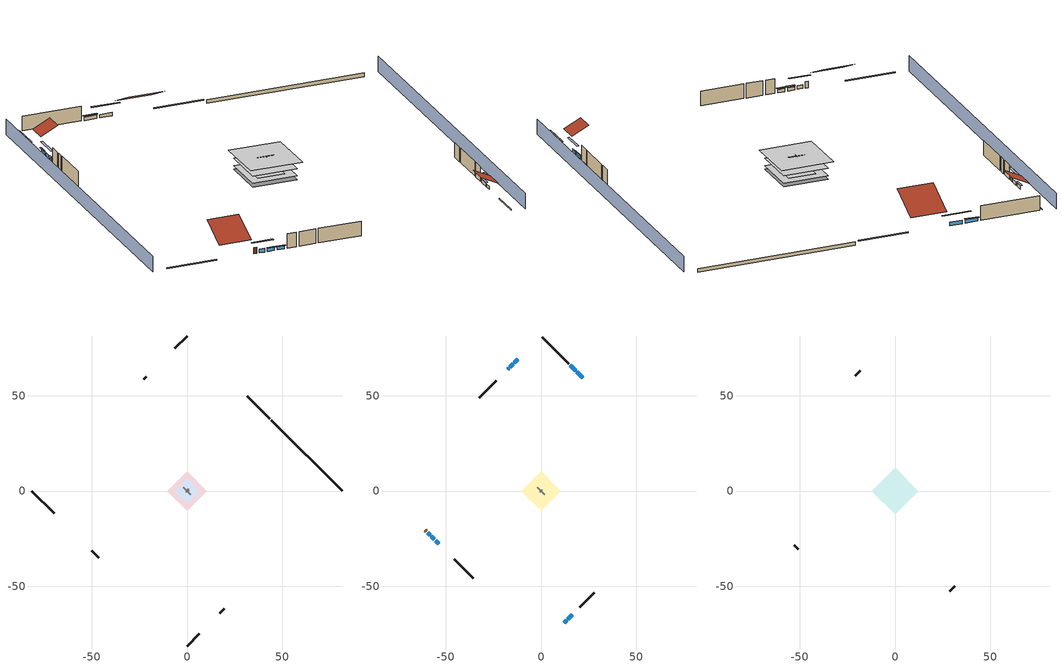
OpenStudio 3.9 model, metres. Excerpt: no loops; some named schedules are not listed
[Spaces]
garage 1
 floor foundation (Slab1 construction): -6.34,0 0,6.34 6.34,0 0,-6.34 z0
 wall outside (Wall1 construction): 17.07,-64.24 19.65,-61.65 z0.3:5.18
 wall outside (Wall2 construction): -50.07,-31.24 -46.19,-35.12 z0.3:5.18
 wall outside (Wall12 construction): -21.48,59.82 -22.78,58.53 z0.3:5.18
 wall to conditioned space 1 (Wall5 construction Reversed): 1.94,-1.94 -1.94,1.94 z0.3:5.18
 wall to conditioned space 1 (Wall6 construction Reversed): 0.65,0.65 -0.65,-0.65 z0.3:5.18
crawlspace - vented 1
 floor foundation (Slab2 construction): -10.47,0 0,10.47 10.47,0 0,-10.47 z-0.91
 wall outside (RimJoist1 construction): 43.45,37.86 31.66,49.65 z0.3:0.61
 wall outside (RimJoist2 construction): 0,-81.31 6.55,-74.76 z0.3:0.61
 wall outside (RimJoist3 construction): -81.31,0 -69.52,-11.79 z0.3:0.61
 wall outside (RimJoist4 construction): 0,81.31 -6.55,74.76 z0.3:0.61
 wall foundation (FoundationWall1 construction): 81.31,0 44.11,37.2 z-0.91:0.3
central ac and furnace airloop ret air space
 floor adiabatic (AdiabaticConst): 0,0 0,1 1,1 1,0 z0
 wall adiabatic (AdiabaticConst): 0,1 0,0 1,0 1,1 0,1 z0:1
 ceiling adiabatic (AdiabaticConst): 1,0 1,1 0,1 0,0 z1
conditioned space 1
 floor to crawlspace - vented 1 (Floor1 construction): -10.47,0 0,10.47 10.47,0 0,-10.47 z0.3
 floor to garage 1 (Floor2 construction): -6.34,0 0,6.34 6.34,0 0,-6.34 z0.3
 floor adiabatic (AdiabaticFloorConstruction): -10.47,0 0,10.47 10.47,0 0,-10.47 z2.74
 wall outside (Wall3 construction): 14.56,66.74 0.66,80.65 z0.3:5.18
 wall outside (Wall4 construction): 20.31,-61 28.04,-53.27 z0.3:5.18
 wall outside (Wall7 construction): -45.53,-35.78 -35.42,-45.88 z0.3:5.18
 wall outside (Wall8 construction): -23.43,57.87 -32.34,48.97 z0.3:5.18
 wall outside (AdiabaticWallConstruction): 21.83,59.48 18.85,62.45 / 18.2,63.11 15.22,66.09 z0.3:1.43; 12.3,-69.01 13.48,-67.83 / -14.65,66.65 -16.35,64.95 / -12.3,69.01 -14,67.31 z0.3:1.4; 14.13,-67.18 16.41,-64.9 / -57.52,-23.79 -55.87,-25.44 z0.3:1.37; -59.44,-21.87 -58.18,-23.13 z0.3:1.52; -55.21,-26.09 -53.56,-27.74 / -17.01,64.3 -17.56,63.75 z0.3:1.34
 wall outside (AdiabaticWallConstruction 1): -60.74,-20.57 -60.09,-21.21 z0.3:2.34
 window (WindowConstruction): 21.83,59.48 18.85,62.45 z0.3:1.43
 window (WindowConstruction 1): 18.2,63.11 15.22,66.09 z0.3:1.43
 window (WindowConstruction 2): 12.3,-69.01 13.48,-67.83 z0.3:1.4
 window (WindowConstruction 3): 14.13,-67.17 16.41,-64.9 z0.3:1.37
 window (WindowConstruction 4): -59.44,-21.87 -58.18,-23.13 z0.3:1.52
 window (WindowConstruction 5): -57.52,-23.79 -55.87,-25.44 z0.3:1.37
 window (WindowConstruction 6): -55.21,-26.1 -53.56,-27.74 z0.3:1.34
 window (WindowConstruction 7): -14.65,66.65 -16.35,64.95 z0.3:1.4
 window (WindowConstruction 8): -17.01,64.3 -17.56,63.75 z0.3:1.34
 window (WindowConstruction 9): -12.3,69.01 -14,67.31 z0.3:1.4
 door (Door): -60.74,-20.57 -60.09,-21.21 z0.3:2.34
 ceiling adiabatic (AdiabaticFloorConstruction): 0,-10.47 10.47,0 0,10.47 -10.47,0 z2.74
attic - vented 1
 floor to conditioned space 1 (Floor3 construction Reversed): -12.24,0 0,12.24 12.24,0 0,-12.24 z5.18
 wall outside (Wall9 construction): 28.69,-52.61 31.31,-50 z0.3:5.18
 wall outside (Wall10 construction): -18.21,63.09 -20.83,60.48 z0.3:5.18
 wall outside (Wall11 construction): -52.91,-28.4 -50.72,-30.58 z0.3:5.18
 roof outside (Roof1 construction): 22.49,58.82,5.18 14.87,51.2,10.57 23.39,42.69,10.57 31,50.3,5.18
 roof outside (Roof2 construction): 11.64,-69.67,5.18 7.68,-65.71,7.98 3.25,-70.14,7.98 7.21,-74.1,5.18
 roof outside (Roof3 construction): -11.64,69.67,5.18 -7.68,65.71,7.98 -3.25,70.14,7.98 -7.21,74.1,5.18
 roof outside (Roof4 construction): -61.4,-19.91,5.18 -54.72,-13.23,9.9 -62.19,-5.77,9.9 -68.86,-12.45,5.18
shading: -3.23,84.54 -84.54,3.23 / 3.23,-84.54 84.54,-3.23 z0:5.18; 16.91,64.39 23.77,57.54 24.2,57.97 17.35,64.82 z4.18; 15.01,66.3 18.41,62.89 18.84,63.33 15.44,66.73 z1.74; 15.42,-65.89 10.36,-70.95 10.79,-71.38 15.85,-66.32 z4.15; 16.63,-64.68 13.92,-67.39 14.35,-67.82 17.06,-65.11 z1.68; -56.24,-25.07 -61.38,-19.93 -61.81,-20.36 -56.67,-25.5 z4.27; -55.65,-25.65 -57.73,-23.57 -58.17,-24 -56.08,-26.09 z1.68; -53.35,-27.96 -55.43,-25.88 -55.86,-26.31 -53.78,-28.39 z1.65; -18.29,63.01 -12.71,68.59 -13.14,69.02 -18.72,63.45 z4.15; -17.77,63.54 -16.8,64.51 -17.23,64.94 -18.2,63.97 z1.65; -14.21,67.1 -12.08,69.23 -12.51,69.66 -14.64,67.53 z1.71
[Site]
Portland Intl Arpt_OR: Latitude {deg}=45.59; Longitude {deg}=-122.6; Time Zone {hr}=-8; Elevation {m}=33; Terrain=Suburbs; Keep Site Location Information=Yes
[Site:GroundTemperature:Shallow]
10.2558, 8.96328, 8.85977, 9.47314, 11.9355, 14.3863, 16.5111, 17.8571, 17.9714, 16.8767, 14.8061, 12.4304
[Site:WaterMainsTemperature]
Calculation Method=Schedule; Temperature Schedule=mains temperature schedule
[Building]
Building 1
[Material] Roughness=Rough
Name | Thickness {m} | Conductivity {W/m-K} | Density {kg/m3} | Specific Heat {J/kg-K} | Thermal Absorptance | Solar Absorptance | Visible Absorptance
slate or tile shingles | 0.01905 | 0.840978 | 1899.972 | 799.717 | 0.9 | 0.75 | 0.75
roof rigid ins | 0.00329814 | 0.029427 | 32.04 | 1214.23 | 0.9 | 0.7 | 0.7
osb sheathing 0.5 in. | 0.0127 | 0.115458 | 512.64 | 1214.23 | 0.9 | 0.6 | 0.6
composite shingle siding | 0.00635 | 0.162714 | 1121.4 | 1465.45 | 0.9 | 0.7 | 0.7
osb sheathing 0.5 in. 1 | 0.0127 | 0.115458 | 512.64 | 1214.23 | 0.9 | 0.7 | 0.7
wall stud and cavity | 0.1397 | 0.348479 | 139.0536 | 1170.24 | 0.9 | 0.6 | 0.6
wall rigid ins; floor rigid ins | 0.051816 | 0.029427 | 32.04 | 1214.23 | 0.9 | 0.7 | 0.7
wall stud and cavity 1 | 0.1397 | 0.207325 | 139.0536 | 1170.24 | 0.9 | 0.7 | 0.7
gypsum board | 0.0127 | 0.160291 | 801 | 837.4 | 0.9 | 0.6 | 0.6
wall rigid ins 1; wall rigid ins 2 | 0.051816 | 0.029427 | 32.04 | 1214.23
wall stud and cavity 2 | 0.1397 | 0.222524 | 139.0536 | 1170.24 | 0.9 | 0.7 | 0.7
rim joist stud and cavity | 0.0508 | 0.144151 | 50.32683 | 1063.81 | 0.9 | 0.6 | 0.6
floor stud and cavity | 0.1397 | 0.0972396 | 92.3553 | 1139.71 | 0.9 | 0.7 | 0.7
osb sheathing 0.75 in. | 0.01905 | 0.115458 | 512.64 | 1214.23 | 0.9 | 0.7 | 0.7
floor covering | 0.0127 | 0.0433444 | 54.468 | 1339.84 | 0.9 | 0.6 | 0.6
ceiling loosefill ins | 0.254 | 0.0480833 | 16.02 | 1046.75 | 0.9 | 0.7 | 0.7
ceiling stud and cavity | 0.1397 | 0.104117 | 65.682 | 1177.47 | 0.9 | 0.7 | 0.7
concrete 4.0 in. | 0.1016 | 1.803125 | 2242.8 | 837.4 | 0.9 | 0.7 | 0.7
concrete 8.0 in. | 0.2032 | 1.803125 | 2242.8 | 837.4 | 0.9 | 0.7 | 0.7
soil 0.5 in. | 0.0127 | 1.3848 | 1842.3 | 418.7 | 0.9 | 0.7 | 0.7
wood siding; wood siding 1 | 0.0254 | 0.102417 | 544.68 | 1172.36
wall rigid ins 3; floor rigid ins 1 | 0.512978 | 0.029427 | 32.04 | 1214.23 | 0.9 | 0.7 | 0.7
wall stud and cavity 3 | 0.0889 | 0.380278 | 52.3479 | 1209.89 | 0.9 | 0.7 | 0.7
door material | 0.04445 | 0.0612267 | 512.64 | 1214.23 | 0.9 | 0.7 | 0.7
floor stud and cavity 1 | 0.1397 | 1.75129 | 37.0049 | 1207.88 | 0.9 | 0.7 | 0.7
wall stud and cavity 4 | 0.0889 | 0.391764 | 83.0341 | 1211.67 | 0.9 | 0.7 | 0.7
furniture material conditioned space 1; furniture material garage 1 | 0.1524 | 0.115458 | 640.8 | 1214.23 | 0.9 | 0.6 | 0.6
[Construction]
Roof1 construction; Roof2 construction; Roof3 construction; Roof4 construction: slate or tile shingles, roof rigid ins, osb sheathing 0.5 in.
Wall1 construction; Wall2 construction; Wall9 construction; Wall10 construction; Wall11 construction; Wall12 construction: composite shingle siding, osb sheathing 0.5 in. 1, wall stud and cavity
Wall3 construction; Wall4 construction: composite shingle siding, wall rigid ins, osb sheathing 0.5 in. 1, wall stud and cavity 1, gypsum board
Wall5 construction Reversed: gypsum board, wall stud and cavity 2, osb sheathing 0.5 in. 1, wall rigid ins 1
Wall6 construction Reversed: gypsum board, wall stud and cavity 2, osb sheathing 0.5 in. 1, wall rigid ins 2
Wall7 construction; Wall8 construction: composite shingle siding, wall rigid ins 1, osb sheathing 0.5 in. 1, wall stud and cavity 1, gypsum board
RimJoist1 construction; RimJoist2 construction; RimJoist3 construction; RimJoist4 construction: composite shingle siding, rim joist stud and cavity
Floor1 construction; Floor2 construction: floor stud and cavity, floor rigid ins, osb sheathing 0.75 in., floor covering
Floor3 construction Reversed: gypsum board, ceiling stud and cavity, ceiling loosefill ins
Slab1 construction: concrete 4.0 in.
FoundationWall1 construction: concrete 8.0 in.
Slab2 construction: soil 0.5 in.
WindowConstruction; WindowConstruction 1; WindowConstruction 2; WindowConstruction 3; WindowConstruction 4; WindowConstruction 5; WindowConstruction 6; WindowConstruction 7; WindowConstruction 8; WindowConstruction 9: WindowMaterial
AdiabaticWallConstruction: wood siding, wall rigid ins 3, wall stud and cavity 3, gypsum board
Door: door material
AdiabaticWallConstruction 1: wood siding 1, wall rigid ins 3, wall stud and cavity 3, gypsum board
AdiabaticFloorConstruction: floor stud and cavity 1, floor rigid ins 1, osb sheathing 0.75 in., floor covering
PartitionWallConstruction: gypsum board, wall stud and cavity 4, gypsum board
furniture construction conditioned space 1: furniture material conditioned space 1
furniture construction garage 1: furniture material garage 1
AdiabaticConst: Adiabatic
[WindowMaterial:SimpleGlazingSystem]
WindowMaterial: U-Factor {W/m2-K}=2.15764; Solar Heat Gain Coefficient=0.44
[Material:NoMass]
Adiabatic: Roughness=Rough; Thermal Resistance {m2-K/W}=176.1
[ThermalZone] Multiplier=1; Use Ideal Air Loads=No
Name | Volume {m3} | Thermostat
conditioned space | 1265.65 | conditioned space temperature setpoint
attic - vented | 386.638
garage | 195.726
crawlspace - vented | 267.481
central ac and furnace airloop ret air zone | 1
[Sizing:Zone] Zone Cooling Design Supply Air Temperature Input Method=SupplyAirTemperature; Zone Cooling Design Supply Air Temperature {C}=14; Zone Cooling Design Supply Air Temperature Difference {deltaC}=11.11; Zone Heating Design Supply Air Temperature Input Method=SupplyAirTemperature; Zone Heating Design Supply Air Temperature {C}=40; Zone Heating Design Supply Air Temperature Difference {deltaC}=11.11; Zone Cooling Design Supply Air Humidity Ratio {kg-H2O/kg-air}=0.0085; Zone Heating Design Supply Air Humidity Ratio {kg-H2O/kg-air}=0.008; Cooling Design Air Flow Method=DesignDay; Heating Design Air Flow Method=DesignDay; Account for Dedicated Outdoor Air System=No; Dedicated Outdoor Air System Control Strategy=NeutralSupplyAir; Dedicated Outdoor Air Low Setpoint Temperature for Design {C}=autosize; Dedicated Outdoor Air High Setpoint Temperature for Design {C}=autosize; Zone Load Sizing Method=Sensible Load Only No Latent Load; Zone Latent Cooling Design Supply Air Humidity Ratio Input Method=HumidityRatioDifference; Zone Cooling Design Supply Air Humidity Ratio Difference {kgWater/kgDryAir}=0.005; Zone Latent Heating Design Supply Air Humidity Ratio Input Method=HumidityRatioDifference; Zone Humidification Design Supply Air Humidity Ratio Difference {kgWater/kgDryAir}=0.005; Sizing Option=Coincident
attic - vented; garage; crawlspace - vented; central ac and furnace airloop ret air zone
[Space]
Name | Thermal Zone | Volume {m3}
conditioned space 1 | conditioned space | 1265.65
attic - vented 1 | attic - vented | 386.638
garage 1 | garage | 195.726
crawlspace - vented 1 | crawlspace - vented | 267.481
central ac and furnace airloop ret air space | central ac and furnace airloop ret air zone
[ThermostatSetpoint:DualSetpoint]
conditioned space temperature setpoint: Heating Setpoint Temperature Schedule=heating setpoint; Cooling Setpoint Temperature Schedule=cooling setpoint; Temperature Difference Between Cutout And Setpoint {deltaC}=0
[Foundation:Kiva] Wall Depth Below Slab {m}=0.2032
Name | Initial Indoor Air Temperature {C} | Wall Height Above Grade {m}
Foundation Kiva 1 | 13.4258 | 0.1016
Foundation Kiva 2 | 7.86103 | 0.3048
[Foundation:Kiva:Settings]
Soil Conductivity {W/m-K}=1.3848; Soil Density {kg/m3}=1842.3; Soil Specific Heat {J/kg-K}=418.7; Ground Solar Absorptivity=0.9; Ground Thermal Absorptivity=0.9; Ground Surface Roughness {m}=0.03; Far-Field Width {m}=40; Deep-Ground Boundary Condition=ZeroFlux; Deep-Ground Depth {m}=40; Minimum Cell Dimension {m}=0.2; Maximum Cell Growth Coefficient=3; Simulation Timestep=Timestep
[SurfaceProperty:ExposedFoundationPerimeter] Exposed Perimeter Calculation Method=TotalExposedPerimeter
Name | Total Exposed Perimeter {m}
Slab1 | 21.9456
Slab2 | 52.60848
[SurfaceProperty:IncidentSolarMultiplier] Incident Solar Multiplier=1; Incident Solar Multiplier Schedule=trans schedule winter=0.85 summer=0.7
Window1; Window2; Window3; Window4; Window5; Window6; Window7; Window8; Window9; Window10
[InternalMass:Definition] Design Level Calculation Method=SurfaceArea
Name | Construction | Surface Area {m2}
partition wall mass | PartitionWallConstruction | 519.049
furniture mass conditioned space 1 | furniture construction conditioned space 1 | 207.62
furniture mass garage 1 | furniture construction garage 1 | 8.02682
[InternalMass] Multiplier=1
Name | Internal Mass Definition | Space or SpaceType
partition wall mass | partition wall mass | conditioned space 1
furniture mass conditioned space 1 | furniture mass conditioned space 1 | conditioned space 1
furniture mass garage 1 | furniture mass garage 1 | garage 1
[Fan:SystemModel]
central ac and furnace supply fan: Availability Schedule=Always On Discrete; Design Maximum Air Flow Rate {m3/s}=0.50404; Speed Control Method=Discrete; Electric Power Minimum Flow Rate Fraction=0.2; Design Pressure Rise {Pa}=500; Motor Efficiency=1; Motor In Air Stream Fraction=1; Design Electric Power Consumption {W}=autosize; Design Power Sizing Method=PowerPerFlow; Electric Power Per Unit Flow Rate {W/(m3/s)}=1059.44; Electric Power Per Unit Flow Rate Per Unit Pressure {W-s/m3-Pa}=1.66667; Fan Total Efficiency=0.7; Motor Loss Radiative Fraction=0; Speed Flow Fraction 1=0.8736; Speed Electric Power Fraction 1=0.6667; Speed Flow Fraction 2=1; Speed Electric Power Fraction 2=1
[EnergyManagementSystem:Sensor]
Name | Output Variable or Output Meter Index Key | Output Variable or Output Meter
central_ac_and_furnace_supply_fan_s; central_ac_and_furnace_supply_fan_s_1 | central ac and furnace supply fan | Fan Electricity Energy
water_heater_amb_temp; fridge_tin_s_1 | garage | Zone Mean Air Temperature
water_heater_amb_rh | garage | Zone Air Relative Humidity
water_heater_T_set | water heater setpoint | Schedule Value
out_pb_s |  | Site Outdoor Air Barometric Pressure
out_wt_s |  | Site Outdoor Air Humidity Ratio
site_vw_s |  | Site Wind Speed
cool_season | cooling season schedule | Schedule Value
central_ac_and_furnace_airloop_Fan_RTF_s | central ac and furnace supply fan | Fan Runtime Fraction Speed 1
central_ac_and_furnace_airloop_Fan_RTF_s_1 | central ac and furnace supply fan | Fan Runtime Fraction Speed 2
central_ac_and_furnace_airloop_AH_MFR_s | Node 7 | System Node Mass Flow Rate
central_ac_and_furnace_airloop_AH_VFR_s | Node 7 | System Node Current Density Volume Flow Rate
central_ac_and_furnace_airloop_AH_Tout_s | Node 7 | System Node Temperature
central_ac_and_furnace_airloop_AH_Wout_s | Node 7 | System Node Humidity Ratio
central_ac_and_furnace_airloop_RA_T_s | Node 10 | System Node Temperature
central_ac_and_furnace_airloop_Ra_W_s | Node 10 | System Node Humidity Ratio
central_ac_and_furnace_airloop_0_DZ_T_s | crawlspace - vented | Zone Air Temperature
central_ac_and_furnace_airloop_0_DZ_W_s | crawlspace - vented | Zone Mean Air Humidity Ratio
natural_vent_s | natural vent schedule | Schedule Value
htg_sp_s | heating setpoint | Schedule Value
clg_sp_s | cooling setpoint | Schedule Value
mech_vent_range_fan_0_sch_s | mech vent range fan 0 schedule | Schedule Value
mech_vent_bath_fan_0_sch_s | mech vent bath fan 0 schedule | Schedule Value
clothes_dryer_exhaust_0_sch_s | clothes_dryer | Schedule Value
htg_load_cond |  | Heating:EnergyTransfer:Zone:CONDITIONED SPACE
clg_load_cond |  | Cooling:EnergyTransfer:Zone:CONDITIONED SPACE
[ElectricEquipment:Definition] Design Level Calculation Method=EquipmentLevel
Name | Design Level {W} | Fraction Latent | Fraction Radiant | Fraction Lost
ceiling fan | 17.7908 | 0 | 0.558 | 0
clothes washer | 243.366 | 0.03 | 0.162 | 0.7
clothes dryer | 2676.15 | 0.015 | 0.081 | 0.85
dishwasher | 446.493 | 0.3 | 0.18 | 0.4
fridge | 54.7945 | 0 | 0.6 | 0
fridge 2 | 80.4475 | 0 | 0.6 | 0
cooking range | 75.2829 | 0.16 | 0.384 | 0.2
misc tv | 668.335 | 0 | 0.6 | 0
misc plug loads | 631.22 | 0.021 | 0.558 | 0.049
misc permanent spa heater | 669.986 | 0 | 0 | 1
misc permanent spa pump | 700.641 | 0 | 0 | 1
whole house fan; mech vent house fan | 0 | 0 | 0 | 1
mech vent house fan cfis | 0 | 0 | 0 | 0
mech vent range fan 0 | 30 | 0 | 0 | 1
mech vent bath fan 0 | 45 | 0 | 0 | 1
[ElectricEquipment]
Name | Electric Equipment Definition | Space or SpaceType | Schedule
ceiling fan | ceiling fan | conditioned space 1 | ceiling_fan
clothes washer | clothes washer | conditioned space 1 | clothes_washer
clothes dryer | clothes dryer | conditioned space 1 | clothes_dryer
dishwasher | dishwasher | conditioned space 1 | dishwasher
fridge | fridge | conditioned space 1 | fridge schedule
fridge 1 | fridge 2 | garage 1 | fridge schedule 1
cooking range | cooking range | conditioned space 1 | cooking_range
misc tv | misc tv | conditioned space 1 | plug_loads_tv
misc plug loads | misc plug loads | conditioned space 1 | plug_loads_other
misc permanent spa heater | misc permanent spa heater | conditioned space 1 | misc permanent spa heater schedule
misc permanent spa pump | misc permanent spa pump | conditioned space 1 | misc permanent spa pump schedule
whole house fan | whole house fan | conditioned space 1 | Always On Discrete
mech vent house fan | mech vent house fan | conditioned space 1 | mech vent house fan schedule
mech vent house fan cfis | mech vent house fan cfis | conditioned space 1 | mech vent house fan cfis schedule
mech vent range fan 0 | mech vent range fan 0 | conditioned space 1 | mech vent range fan 0 schedule
mech vent bath fan 0 | mech vent bath fan 0 | conditioned space 1 | mech vent bath fan 0 schedule
[OtherEquipment:Definition] Design Level Calculation Method=EquipmentLevel
Name | Design Level {W} | Fraction Latent | Fraction Radiant | Fraction Lost
water heater sens; central ac and furnace airloop_0 SupSensLkToCond; central ac and furnace airloop_0 SupCondToLv; central ac and furnace airloop_0 RetCondToRP; central ac and furnace airloop_0 RetSensLkToRP; central ac and furnace airloop_0 SupCondToDZ; central ac and furnace airloop_0 RetCondToDZ; central ac and furnace airloop_0 SupSensLkToDZ; mech vent house fan sensible load | 0 | 0 | 0 | 0
water heater lat; central ac and furnace airloop_0 SupLatLkToCond; central ac and furnace airloop_0 RetLatLkToRP; central ac and furnace airloop_0 SupLatLkToDZ; mech vent house fan latent load | 0 | 1 | 0 | 0
water heater energy adjustment1 | 0.01 | 0 | 0 | 1
clothes dryer 2 | 0 | 0.015 | 0.081 | 0.85
cooking range 2 | 2206.32 | 0.16 | 0.384 | 0.2
general water use sensible | -79.8895 | 0 | 0.6 | 0
general water use latent | 81.0615 | 1 | 0 | 0
[OtherEquipment]
Name | Other Equipment Definition | Space or SpaceType | Schedule | Fuel Type
water heater sens | water heater sens | garage 1 | Always On Discrete
water heater lat | water heater lat | garage 1 | Always On Discrete
water heater energy adjustment1 | water heater energy adjustment1 | garage 1 | Always On Discrete | Electricity
clothes dryer 1 | clothes dryer 2 | conditioned space 1 | clothes_dryer | Electricity
cooking range 1 | cooking range 2 | conditioned space 1 | cooking_range | NaturalGas
general water use sensible | general water use sensible | conditioned space 1 | general water use schedule
general water use latent | general water use latent | conditioned space 1 | general water use schedule
central ac and furnace airloop_0 SupSensLkToCond | central ac and furnace airloop_0 SupSensLkToCond | conditioned space 1 | Always On Discrete
central ac and furnace airloop_0 SupLatLkToCond | central ac and furnace airloop_0 SupLatLkToCond | conditioned space 1 | Always On Discrete
central ac and furnace airloop_0 SupCondToLv | central ac and furnace airloop_0 SupCondToLv | conditioned space 1 | Always On Discrete
central ac and furnace airloop_0 RetCondToRP | central ac and furnace airloop_0 RetCondToRP | central ac and furnace airloop ret air space | Always On Discrete
central ac and furnace airloop_0 RetSensLkToRP | central ac and furnace airloop_0 RetSensLkToRP | central ac and furnace airloop ret air space | Always On Discrete
central ac and furnace airloop_0 RetLatLkToRP | central ac and furnace airloop_0 RetLatLkToRP | central ac and furnace airloop ret air space | Always On Discrete
central ac and furnace airloop_0 SupCondToDZ | central ac and furnace airloop_0 SupCondToDZ | crawlspace - vented 1 | Always On Discrete
central ac and furnace airloop_0 RetCondToDZ | central ac and furnace airloop_0 RetCondToDZ | crawlspace - vented 1 | Always On Discrete
central ac and furnace airloop_0 SupSensLkToDZ | central ac and furnace airloop_0 SupSensLkToDZ | crawlspace - vented 1 | Always On Discrete
central ac and furnace airloop_0 SupLatLkToDZ | central ac and furnace airloop_0 SupLatLkToDZ | crawlspace - vented 1 | Always On Discrete
mech vent house fan sensible load | mech vent house fan sensible load | conditioned space 1 | Always On Discrete
mech vent house fan latent load | mech vent house fan latent load | conditioned space 1 | Always On Discrete
[WaterUse:Equipment:Definition]
Name | Peak Flow Rate {m3/s}
clothes washer | 2.36719e-06
dishwasher | 5.90323e-06
[Lights:Definition] Design Level Calculation Method=LightingLevel; Fraction Radiant=0.6; Fraction Visible=0.2; Return Air Fraction=0
Name | Lighting Level {W}
interior lighting | 658.404
garage lighting | 8.49963
[Lights] Fraction Replaceable=1
Name | Lights Definition | Space or SpaceType | Schedule
interior lighting | interior lighting | conditioned space 1 | lighting_interior
garage lighting | garage lighting | garage 1 | lighting_garage
[Exterior:Lights:Definition]
exterior lighting: Design Level {W}=14.5504
[Exterior:Lights]
exterior lighting: Exterior Lights Definition=exterior lighting; Schedule=exterior lighting schedule
[People:Definition]
occupants: Number of People Calculation Method=People; Number of People {people}=4; Fraction Radiant=0.314171; Sensible Heat Fraction=0.56303; Carbon Dioxide Generation Rate {m3/s-W}=0; Enable ASHRAE 55 Comfort Warnings=No; Mean Radiant Temperature Calculation Type=EnclosureAveraged
[People]
occupants: People Definition=occupants; Space or SpaceType=conditioned space 1; Number of People Schedule=occupants; Activity Level Schedule=occupants activity schedule; Multiplier=1
[ZoneMixing] Schedule=Always On Continuous; Design Flow Rate Calculation Method=Flow/Zone; Design Flow Rate {m3/s}=0
Name | Zone or Space | Source Zone or Space
central ac and furnace airloop_0 ZoneMixDZToCond mix | conditioned space | crawlspace - vented
central ac and furnace airloop_0 ZoneMixCondToDZ mix | crawlspace - vented | conditioned space
whole house fan mix | attic - vented | conditioned space
[SpaceInfiltration:DesignFlowRate] Schedule=Always On Discrete
Name | Space or SpaceType | Design Flow Rate Calculation Method | Design Flow Rate {m3/s} | Air Changes per Hour {1/hr} | Constant Term Coefficient | Temperature Term Coefficient | Velocity Term Coefficient | Velocity Squared Term Coefficient
natural vent flow; whole house fan flow; infil flow | conditioned space 1 | Flow/Space | 0
infil crawlspace - vented 1 | crawlspace - vented 1 | AirChanges/Hour |  | 2.6013 | 1 | 0 | 0 | 0
crawlspace_vented 1 duct leakage imbalance infil flow | crawlspace - vented 1 | Flow/Space | 0
[SpaceInfiltration:EffectiveLeakageArea] Schedule=Always On Discrete
Name | Space or SpaceType | Effective Air Leakage Area {cm2} | Stack Coefficient | Wind Coefficient
infil garage 1 | garage 1 | 122.327 | 0.000129147 | 4.64657e-05
infil attic - vented 1 | attic - vented 1 | 9987.63 | 0.000269167 | 4.70881e-05
